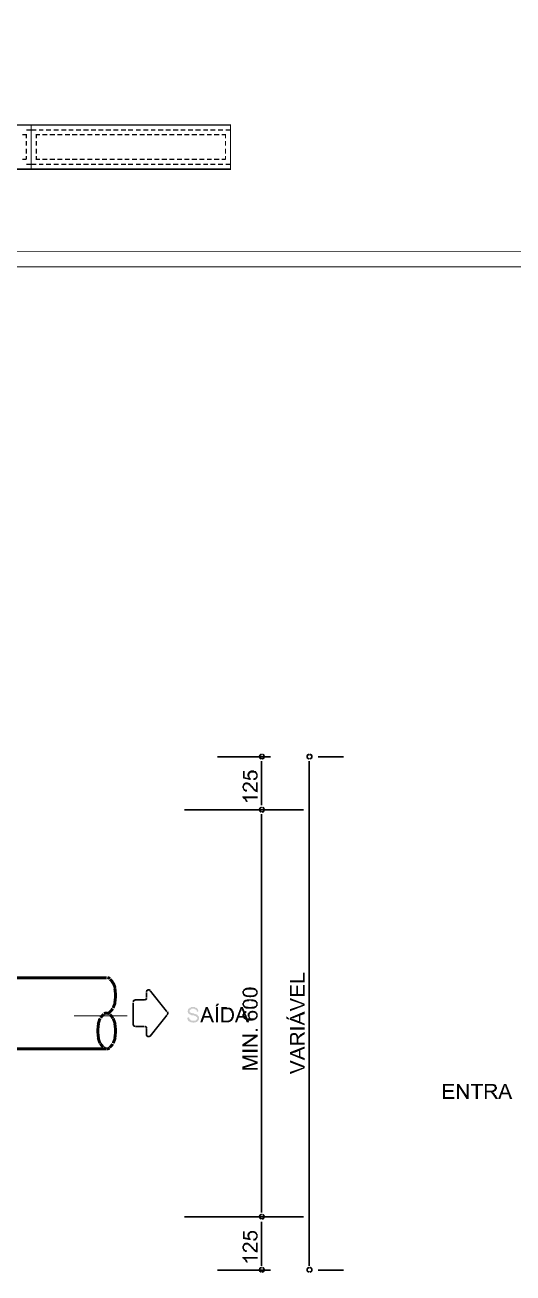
# Model space of a CAD drawing. Header units: millimetres. Extents: x 3240 to 3412, y 1366 to 1426.
# Drawn here: x 3343.45 to 3348.35, y 1373.97 to 1386.51 of the extents above; entities that cross this region are included whole.
import ezdxf

# ---------------------------------------------------------------- set-up
doc = ezdxf.new("R2010")
doc.units = ezdxf.units.MM
doc.layers.add('H', color=7, linetype='Continuous')
doc.layers.add('P', color=7, linetype='Continuous')

msp = doc.modelspace()

# ---------------------------------------------------------------- hatches: boundary and pattern name
at = {"layer": 'H', "linetype": 'Continuous'}
for points in [[(3345.78, 1378.801), (3345.776, 1378.805), (3345.767, 1378.805), (3345.764, 1378.808), (3345.758, 1378.808), (3345.75, 1378.817), (3345.746, 1378.817), (3345.746, 1378.822), (3345.743, 1378.822), (3345.743, 1378.826), (3345.737, 1378.826), (3345.737, 1378.829), (3345.734, 1378.829), (3345.734, 1378.835), (3345.728, 1378.838), (3345.728, 1378.844), (3345.725, 1378.844), (3345.725, 1378.847), (3345.72, 1378.847), (3345.72, 1378.851), (3345.716, 1378.851), (3345.716, 1378.856), (3345.713, 1378.856), (3345.713, 1378.859), (3345.707, 1378.859), (3345.707, 1378.865), (3345.704, 1378.865), (3345.704, 1378.868), (3345.7, 1378.868), (3345.7, 1378.872), (3345.695, 1378.872), (3345.695, 1378.877), (3345.686, 1378.877), (3345.686, 1378.881), (3345.661, 1378.881), (3345.661, 1378.877), (3345.658, 1378.877), (3345.653, 1378.872), (3345.653, 1378.868), (3345.649, 1378.868), (3345.649, 1378.838), (3345.653, 1378.838), (3345.653, 1378.835), (3345.658, 1378.835), (3345.658, 1378.829), (3345.661, 1378.829), (3345.665, 1378.826), (3345.679, 1378.826), (3345.674, 1378.805), (3345.67, 1378.805), (3345.67, 1378.808), (3345.658, 1378.808), (3345.658, 1378.814), (3345.649, 1378.814), (3345.649, 1378.817), (3345.644, 1378.817), (3345.644, 1378.822), (3345.64, 1378.822), (3345.64, 1378.829), (3345.637, 1378.829), (3345.637, 1378.838), (3345.631, 1378.844), (3345.631, 1378.868), (3345.637, 1378.868), (3345.637, 1378.881), (3345.64, 1378.881), (3345.64, 1378.886), (3345.649, 1378.893), (3345.653, 1378.893), (3345.653, 1378.898), (3345.661, 1378.898), (3345.661, 1378.902), (3345.683, 1378.902), (3345.686, 1378.898), (3345.695, 1378.898), (3345.695, 1378.893), (3345.704, 1378.893), (3345.704, 1378.889), (3345.707, 1378.889), (3345.707, 1378.886), (3345.713, 1378.886), (3345.713, 1378.881), (3345.716, 1378.881), (3345.716, 1378.877), (3345.72, 1378.877), (3345.72, 1378.872), (3345.725, 1378.872), (3345.725, 1378.868), (3345.728, 1378.868), (3345.728, 1378.865), (3345.734, 1378.865), (3345.734, 1378.859), (3345.737, 1378.859), (3345.737, 1378.856), (3345.746, 1378.847), (3345.746, 1378.844), (3345.75, 1378.844), (3345.75, 1378.838), (3345.755, 1378.838), (3345.755, 1378.835), (3345.758, 1378.835), (3345.758, 1378.829), (3345.767, 1378.829), (3345.767, 1378.902), (3345.785, 1378.902), (3345.785, 1378.801), (3345.78, 1378.801)], [(3345.713, 1378.923), (3345.637, 1378.941), (3345.637, 1379.013), (3345.653, 1379.013), (3345.653, 1378.953), (3345.691, 1378.944), (3345.691, 1378.953), (3345.686, 1378.953), (3345.686, 1378.962), (3345.683, 1378.965), (3345.683, 1378.986), (3345.686, 1378.986), (3345.686, 1378.995), (3345.691, 1378.999), (3345.691, 1379.004), (3345.695, 1379.004), (3345.695, 1379.008), (3345.7, 1379.008), (3345.7, 1379.013), (3345.704, 1379.013), (3345.707, 1379.016), (3345.713, 1379.016), (3345.716, 1379.02), (3345.75, 1379.02), (3345.75, 1379.016), (3345.758, 1379.016), (3345.758, 1379.013), (3345.767, 1379.013), (3345.767, 1379.008), (3345.771, 1379.008), (3345.771, 1379.004), (3345.776, 1379.004), (3345.776, 1378.999), (3345.78, 1378.995), (3345.78, 1378.992), (3345.785, 1378.986), (3345.785, 1378.949), (3345.78, 1378.949), (3345.78, 1378.941), (3345.776, 1378.941), (3345.776, 1378.935), (3345.771, 1378.935), (3345.771, 1378.932), (3345.767, 1378.932), (3345.767, 1378.928), (3345.758, 1378.928), (3345.758, 1378.923), (3345.743, 1378.923), (3345.743, 1378.941), (3345.75, 1378.941), (3345.75, 1378.944), (3345.758, 1378.944), (3345.758, 1378.949), (3345.764, 1378.949), (3345.764, 1378.953), (3345.767, 1378.953), (3345.767, 1378.962), (3345.771, 1378.962), (3345.771, 1378.978), (3345.767, 1378.978), (3345.767, 1378.986), (3345.764, 1378.986), (3345.764, 1378.992), (3345.758, 1378.992), (3345.758, 1378.995), (3345.755, 1378.995), (3345.755, 1378.999), (3345.716, 1378.999), (3345.716, 1378.995), (3345.713, 1378.995), (3345.704, 1378.986), (3345.704, 1378.983), (3345.7, 1378.978), (3345.7, 1378.956), (3345.704, 1378.956), (3345.704, 1378.953), (3345.707, 1378.949), (3345.707, 1378.944), (3345.713, 1378.944), (3345.716, 1378.941), (3345.713, 1378.923)], [(3345.67, 1378.702), (3345.67, 1378.708), (3345.665, 1378.708), (3345.665, 1378.711), (3345.661, 1378.717), (3345.661, 1378.72), (3345.653, 1378.729), (3345.653, 1378.732), (3345.649, 1378.732), (3345.64, 1378.741), (3345.637, 1378.741), (3345.637, 1378.745), (3345.631, 1378.745), (3345.631, 1378.759), (3345.785, 1378.759), (3345.785, 1378.741), (3345.665, 1378.741), (3345.665, 1378.738), (3345.67, 1378.738), (3345.67, 1378.732), (3345.674, 1378.729), (3345.674, 1378.724), (3345.679, 1378.724), (3345.679, 1378.72), (3345.683, 1378.717), (3345.683, 1378.711), (3345.686, 1378.711), (3345.686, 1378.702), (3345.67, 1378.702)], [(3346.109, 1376.891), (3346.109, 1376.912), (3346.242, 1376.912), (3346.242, 1376.988), (3346.258, 1376.988), (3346.258, 1376.891), (3346.109, 1376.891)], [(3345.704, 1376.739), (3345.7, 1376.743), (3345.67, 1376.743), (3345.67, 1376.748), (3345.661, 1376.748), (3345.658, 1376.752), (3345.653, 1376.752), (3345.649, 1376.755), (3345.644, 1376.755), (3345.644, 1376.76), (3345.64, 1376.76), (3345.64, 1376.764), (3345.637, 1376.769), (3345.637, 1376.776), (3345.631, 1376.776), (3345.631, 1376.803), (3345.637, 1376.803), (3345.637, 1376.812), (3345.64, 1376.812), (3345.649, 1376.803), (3345.649, 1376.776), (3345.653, 1376.776), (3345.653, 1376.773), (3345.658, 1376.773), (3345.658, 1376.769), (3345.661, 1376.769), (3345.665, 1376.764), (3345.679, 1376.764), (3345.679, 1376.76), (3345.737, 1376.76), (3345.743, 1376.764), (3345.755, 1376.764), (3345.755, 1376.769), (3345.758, 1376.769), (3345.767, 1376.776), (3345.767, 1376.782), (3345.771, 1376.782), (3345.771, 1376.794), (3345.767, 1376.797), (3345.767, 1376.803), (3345.764, 1376.806), (3345.764, 1376.812), (3345.755, 1376.812), (3345.755, 1376.815), (3345.746, 1376.815), (3345.743, 1376.819), (3345.679, 1376.819), (3345.674, 1376.815), (3345.665, 1376.815), (3345.661, 1376.812), (3345.658, 1376.812), (3345.658, 1376.806), (3345.653, 1376.806), (3345.653, 1376.803), (3345.649, 1376.803), (3345.64, 1376.812), (3345.64, 1376.819), (3345.644, 1376.819), (3345.644, 1376.824), (3345.649, 1376.824), (3345.653, 1376.827), (3345.658, 1376.827), (3345.661, 1376.833), (3345.67, 1376.833), (3345.67, 1376.836), (3345.695, 1376.836), (3345.695, 1376.84), (3345.72, 1376.84), (3345.725, 1376.836), (3345.746, 1376.836), (3345.75, 1376.833), (3345.758, 1376.833), (3345.764, 1376.827), (3345.767, 1376.827), (3345.767, 1376.824), (3345.771, 1376.824), (3345.771, 1376.819), (3345.776, 1376.819), (3345.776, 1376.815), (3345.78, 1376.815), (3345.78, 1376.812), (3345.785, 1376.806), (3345.785, 1376.773), (3345.78, 1376.769), (3345.78, 1376.764), (3345.776, 1376.764), (3345.776, 1376.76), (3345.771, 1376.76), (3345.771, 1376.755), (3345.767, 1376.755), (3345.767, 1376.752), (3345.758, 1376.752), (3345.758, 1376.748), (3345.75, 1376.748), (3345.746, 1376.743), (3345.72, 1376.743), (3345.716, 1376.739), (3345.704, 1376.739)], [(3346.109, 1376.755), (3346.109, 1376.861), (3346.127, 1376.861), (3346.127, 1376.773), (3346.173, 1376.773), (3346.173, 1376.857), (3346.191, 1376.857), (3346.191, 1376.773), (3346.242, 1376.773), (3346.242, 1376.866), (3346.258, 1376.866), (3346.258, 1376.755), (3346.109, 1376.755)], [(3345.132, 1376.485), (3345.132, 1376.489), (3345.111, 1376.489), (3345.111, 1376.494), (3345.102, 1376.494), (3345.102, 1376.498), (3345.093, 1376.498), (3345.093, 1376.501), (3345.09, 1376.501), (3345.09, 1376.506), (3345.085, 1376.506), (3345.085, 1376.51), (3345.081, 1376.515), (3345.081, 1376.522), (3345.078, 1376.522), (3345.078, 1376.536), (3345.093, 1376.54), (3345.093, 1376.536), (3345.099, 1376.536), (3345.099, 1376.522), (3345.102, 1376.522), (3345.102, 1376.519), (3345.108, 1376.515), (3345.111, 1376.515), (3345.111, 1376.51), (3345.12, 1376.51), (3345.12, 1376.506), (3345.162, 1376.506), (3345.162, 1376.51), (3345.166, 1376.51), (3345.175, 1376.519), (3345.175, 1376.522), (3345.178, 1376.522), (3345.178, 1376.536), (3345.175, 1376.536), (3345.175, 1376.543), (3345.171, 1376.543), (3345.166, 1376.549), (3345.162, 1376.549), (3345.162, 1376.552), (3345.15, 1376.552), (3345.15, 1376.558), (3345.132, 1376.558), (3345.132, 1376.561), (3345.12, 1376.561), (3345.115, 1376.565), (3345.108, 1376.565), (3345.102, 1376.57), (3345.099, 1376.57), (3345.099, 1376.573), (3345.093, 1376.573), (3345.093, 1376.579), (3345.09, 1376.579), (3345.09, 1376.582), (3345.085, 1376.582), (3345.085, 1376.591), (3345.081, 1376.595), (3345.081, 1376.607), (3345.085, 1376.607), (3345.085, 1376.621), (3345.09, 1376.621), (3345.09, 1376.625), (3345.093, 1376.625), (3345.093, 1376.628), (3345.099, 1376.628), (3345.099, 1376.633), (3345.102, 1376.633), (3345.102, 1376.637), (3345.115, 1376.637), (3345.115, 1376.642), (3345.157, 1376.642), (3345.157, 1376.637), (3345.166, 1376.637), (3345.171, 1376.633), (3345.175, 1376.633), (3345.175, 1376.628), (3345.178, 1376.628), (3345.178, 1376.625), (3345.183, 1376.625), (3345.183, 1376.621), (3345.187, 1376.621), (3345.187, 1376.612), (3345.19, 1376.607), (3345.19, 1376.6), (3345.175, 1376.595), (3345.175, 1376.6), (3345.171, 1376.6), (3345.171, 1376.612), (3345.166, 1376.612), (3345.166, 1376.616), (3345.162, 1376.616), (3345.162, 1376.621), (3345.153, 1376.621), (3345.15, 1376.625), (3345.12, 1376.625), (3345.12, 1376.621), (3345.111, 1376.621), (3345.111, 1376.616), (3345.108, 1376.616), (3345.108, 1376.612), (3345.102, 1376.612), (3345.102, 1376.591), (3345.108, 1376.591), (3345.108, 1376.586), (3345.115, 1376.586), (3345.115, 1376.582), (3345.129, 1376.582), (3345.132, 1376.579), (3345.145, 1376.579), (3345.15, 1376.573), (3345.162, 1376.573), (3345.162, 1376.57), (3345.171, 1376.57), (3345.175, 1376.565), (3345.178, 1376.565), (3345.178, 1376.561), (3345.183, 1376.561), (3345.187, 1376.558), (3345.187, 1376.552), (3345.19, 1376.552), (3345.19, 1376.549), (3345.196, 1376.543), (3345.196, 1376.519), (3345.19, 1376.515), (3345.19, 1376.51), (3345.175, 1376.494), (3345.166, 1376.494), (3345.166, 1376.489), (3345.15, 1376.489), (3345.145, 1376.485), (3345.132, 1376.485)], [(3345.208, 1376.489), (3345.263, 1376.642), (3345.284, 1376.642), (3345.347, 1376.489), (3345.326, 1376.489), (3345.305, 1376.536), (3345.302, 1376.552), (3345.284, 1376.591), (3345.284, 1376.6), (3345.28, 1376.603), (3345.28, 1376.612), (3345.277, 1376.616), (3345.277, 1376.621), (3345.272, 1376.616), (3345.272, 1376.603), (3345.268, 1376.603), (3345.268, 1376.595), (3345.25, 1376.552), (3345.302, 1376.552), (3345.305, 1376.536), (3345.247, 1376.536), (3345.229, 1376.489), (3345.208, 1376.489)], [(3345.362, 1376.649), (3345.374, 1376.676), (3345.399, 1376.676), (3345.377, 1376.649), (3345.362, 1376.649)], [(3345.365, 1376.489), (3345.365, 1376.642), (3345.386, 1376.642), (3345.386, 1376.489), (3345.365, 1376.489)], [(3345.42, 1376.489), (3345.42, 1376.642), (3345.474, 1376.642), (3345.48, 1376.637), (3345.504, 1376.637), (3345.508, 1376.633), (3345.501, 1376.621), (3345.441, 1376.621), (3345.441, 1376.506), (3345.489, 1376.506), (3345.492, 1376.51), (3345.504, 1376.51), (3345.504, 1376.515), (3345.508, 1376.515), (3345.508, 1376.519), (3345.513, 1376.519), (3345.513, 1376.522), (3345.517, 1376.522), (3345.517, 1376.531), (3345.522, 1376.531), (3345.522, 1376.543), (3345.526, 1376.543), (3345.526, 1376.582), (3345.522, 1376.586), (3345.522, 1376.6), (3345.517, 1376.6), (3345.517, 1376.603), (3345.504, 1376.616), (3345.501, 1376.616), (3345.501, 1376.621), (3345.508, 1376.633), (3345.517, 1376.633), (3345.517, 1376.628), (3345.522, 1376.628), (3345.522, 1376.625), (3345.526, 1376.625), (3345.526, 1376.621), (3345.531, 1376.621), (3345.531, 1376.616), (3345.534, 1376.616), (3345.534, 1376.607), (3345.538, 1376.607), (3345.538, 1376.6), (3345.543, 1376.6), (3345.543, 1376.582), (3345.547, 1376.579), (3345.547, 1376.549), (3345.543, 1376.549), (3345.543, 1376.531), (3345.538, 1376.531), (3345.538, 1376.522), (3345.534, 1376.519), (3345.534, 1376.515), (3345.531, 1376.515), (3345.531, 1376.51), (3345.522, 1376.501), (3345.517, 1376.501), (3345.517, 1376.498), (3345.513, 1376.498), (3345.508, 1376.494), (3345.496, 1376.494), (3345.496, 1376.489), (3345.42, 1376.489)], [(3345.556, 1376.489), (3345.614, 1376.642), (3345.637, 1376.642), (3345.7, 1376.489), (3345.674, 1376.489), (3345.658, 1376.536), (3345.653, 1376.552), (3345.637, 1376.591), (3345.637, 1376.595), (3345.631, 1376.6), (3345.631, 1376.607), (3345.628, 1376.612), (3345.628, 1376.621), (3345.623, 1376.625), (3345.623, 1376.607), (3345.619, 1376.607), (3345.619, 1376.6), (3345.614, 1376.595), (3345.601, 1376.552), (3345.653, 1376.552), (3345.658, 1376.536), (3345.594, 1376.536), (3345.577, 1376.489), (3345.556, 1376.489)], [(3345.679, 1376.625), (3345.679, 1376.628), (3345.665, 1376.628), (3345.661, 1376.633), (3345.653, 1376.633), (3345.653, 1376.637), (3345.649, 1376.637), (3345.649, 1376.642), (3345.644, 1376.642), (3345.644, 1376.646), (3345.64, 1376.646), (3345.64, 1376.649), (3345.637, 1376.649), (3345.637, 1376.658), (3345.631, 1376.663), (3345.631, 1376.685), (3345.637, 1376.685), (3345.637, 1376.692), (3345.64, 1376.697), (3345.64, 1376.7), (3345.644, 1376.7), (3345.653, 1376.692), (3345.653, 1376.685), (3345.649, 1376.685), (3345.649, 1376.663), (3345.661, 1376.649), (3345.67, 1376.649), (3345.67, 1376.646), (3345.691, 1376.646), (3345.695, 1376.642), (3345.725, 1376.642), (3345.725, 1376.646), (3345.75, 1376.646), (3345.75, 1376.649), (3345.758, 1376.649), (3345.758, 1376.655), (3345.764, 1376.655), (3345.764, 1376.658), (3345.767, 1376.658), (3345.767, 1376.663), (3345.771, 1376.667), (3345.771, 1376.679), (3345.767, 1376.679), (3345.767, 1376.688), (3345.764, 1376.688), (3345.764, 1376.692), (3345.758, 1376.692), (3345.758, 1376.697), (3345.75, 1376.697), (3345.75, 1376.7), (3345.72, 1376.7), (3345.72, 1376.706), (3345.7, 1376.706), (3345.695, 1376.7), (3345.67, 1376.7), (3345.67, 1376.697), (3345.661, 1376.697), (3345.658, 1376.692), (3345.653, 1376.692), (3345.644, 1376.7), (3345.644, 1376.706), (3345.649, 1376.706), (3345.649, 1376.709), (3345.653, 1376.709), (3345.653, 1376.713), (3345.661, 1376.713), (3345.665, 1376.718), (3345.679, 1376.718), (3345.679, 1376.722), (3345.737, 1376.722), (3345.743, 1376.718), (3345.755, 1376.718), (3345.755, 1376.713), (3345.764, 1376.713), (3345.764, 1376.709), (3345.767, 1376.709), (3345.776, 1376.7), (3345.78, 1376.7), (3345.78, 1376.692), (3345.785, 1376.692), (3345.785, 1376.655), (3345.78, 1376.655), (3345.78, 1376.649), (3345.776, 1376.646), (3345.776, 1376.642), (3345.771, 1376.642), (3345.771, 1376.637), (3345.764, 1376.637), (3345.764, 1376.633), (3345.755, 1376.633), (3345.755, 1376.628), (3345.743, 1376.628), (3345.737, 1376.625), (3345.679, 1376.625)], [(3346.109, 1376.6), (3346.109, 1376.621), (3346.221, 1376.658), (3346.224, 1376.658), (3346.224, 1376.663), (3346.236, 1376.663), (3346.236, 1376.67), (3346.224, 1376.67), (3346.224, 1376.676), (3346.221, 1376.676), (3346.109, 1376.713), (3346.109, 1376.734), (3346.258, 1376.676), (3346.258, 1376.658), (3346.109, 1376.6)], [(3345.691, 1376.506), (3345.686, 1376.51), (3345.67, 1376.51), (3345.67, 1376.515), (3345.661, 1376.515), (3345.658, 1376.519), (3345.653, 1376.519), (3345.653, 1376.522), (3345.649, 1376.522), (3345.644, 1376.528), (3345.644, 1376.531), (3345.64, 1376.531), (3345.64, 1376.536), (3345.637, 1376.536), (3345.637, 1376.543), (3345.631, 1376.549), (3345.631, 1376.57), (3345.637, 1376.573), (3345.637, 1376.582), (3345.64, 1376.586), (3345.64, 1376.591), (3345.644, 1376.591), (3345.644, 1376.595), (3345.649, 1376.595), (3345.653, 1376.6), (3345.661, 1376.6), (3345.661, 1376.603), (3345.67, 1376.603), (3345.67, 1376.582), (3345.658, 1376.582), (3345.658, 1376.579), (3345.653, 1376.579), (3345.653, 1376.573), (3345.649, 1376.57), (3345.649, 1376.549), (3345.653, 1376.543), (3345.653, 1376.54), (3345.658, 1376.54), (3345.665, 1376.531), (3345.674, 1376.531), (3345.674, 1376.528), (3345.7, 1376.528), (3345.7, 1376.531), (3345.707, 1376.54), (3345.716, 1376.531), (3345.72, 1376.531), (3345.725, 1376.528), (3345.746, 1376.528), (3345.746, 1376.531), (3345.755, 1376.531), (3345.755, 1376.536), (3345.758, 1376.536), (3345.767, 1376.543), (3345.767, 1376.549), (3345.771, 1376.552), (3345.771, 1376.565), (3345.767, 1376.57), (3345.767, 1376.573), (3345.764, 1376.573), (3345.764, 1376.579), (3345.758, 1376.579), (3345.758, 1376.582), (3345.755, 1376.582), (3345.75, 1376.586), (3345.72, 1376.586), (3345.72, 1376.582), (3345.713, 1376.582), (3345.713, 1376.579), (3345.707, 1376.579), (3345.707, 1376.573), (3345.704, 1376.573), (3345.704, 1376.543), (3345.707, 1376.543), (3345.707, 1376.54), (3345.7, 1376.531), (3345.695, 1376.531), (3345.695, 1376.536), (3345.691, 1376.54), (3345.691, 1376.543), (3345.686, 1376.549), (3345.686, 1376.579), (3345.691, 1376.579), (3345.691, 1376.586), (3345.695, 1376.586), (3345.695, 1376.591), (3345.7, 1376.591), (3345.7, 1376.595), (3345.704, 1376.595), (3345.704, 1376.6), (3345.713, 1376.6), (3345.713, 1376.603), (3345.725, 1376.603), (3345.728, 1376.607), (3345.743, 1376.607), (3345.743, 1376.603), (3345.758, 1376.603), (3345.758, 1376.6), (3345.764, 1376.6), (3345.767, 1376.595), (3345.771, 1376.595), (3345.771, 1376.591), (3345.776, 1376.591), (3345.776, 1376.586), (3345.78, 1376.586), (3345.78, 1376.579), (3345.785, 1376.579), (3345.785, 1376.54), (3345.78, 1376.54), (3345.78, 1376.531), (3345.776, 1376.531), (3345.776, 1376.528), (3345.771, 1376.528), (3345.771, 1376.522), (3345.767, 1376.522), (3345.767, 1376.519), (3345.764, 1376.519), (3345.758, 1376.515), (3345.755, 1376.515), (3345.75, 1376.51), (3345.737, 1376.51), (3345.734, 1376.506), (3345.691, 1376.506)], [(3346.102, 1376.515), (3346.072, 1376.528), (3346.072, 1376.552), (3346.102, 1376.528), (3346.102, 1376.515)], [(3346.258, 1376.459), (3346.109, 1376.515), (3346.109, 1376.536), (3346.258, 1376.6), (3346.258, 1376.573), (3346.215, 1376.558), (3346.199, 1376.552), (3346.157, 1376.536), (3346.152, 1376.536), (3346.148, 1376.531), (3346.139, 1376.531), (3346.136, 1376.528), (3346.127, 1376.528), (3346.127, 1376.522), (3346.143, 1376.522), (3346.143, 1376.519), (3346.152, 1376.519), (3346.199, 1376.501), (3346.199, 1376.552), (3346.215, 1376.558), (3346.215, 1376.494), (3346.258, 1376.476), (3346.258, 1376.459)], [(3345.764, 1376.401), (3345.764, 1376.422), (3345.785, 1376.422), (3345.785, 1376.401), (3345.764, 1376.401)], [(3346.109, 1376.416), (3346.109, 1376.438), (3346.258, 1376.438), (3346.258, 1376.416), (3346.109, 1376.416)], [(3346.109, 1376.265), (3346.109, 1376.353), (3346.115, 1376.358), (3346.115, 1376.367), (3346.118, 1376.367), (3346.118, 1376.371), (3346.122, 1376.374), (3346.127, 1376.374), (3346.127, 1376.379), (3346.136, 1376.379), (3346.136, 1376.383), (3346.166, 1376.383), (3346.169, 1376.379), (3346.173, 1376.379), (3346.173, 1376.374), (3346.178, 1376.374), (3346.182, 1376.371), (3346.182, 1376.367), (3346.187, 1376.367), (3346.187, 1376.358), (3346.173, 1376.353), (3346.169, 1376.353), (3346.169, 1376.358), (3346.166, 1376.358), (3346.166, 1376.362), (3346.136, 1376.362), (3346.136, 1376.358), (3346.131, 1376.353), (3346.131, 1376.349), (3346.127, 1376.349), (3346.127, 1376.286), (3346.178, 1376.286), (3346.178, 1376.337), (3346.173, 1376.341), (3346.173, 1376.353), (3346.187, 1376.358), (3346.191, 1376.358), (3346.191, 1376.341), (3346.194, 1376.346), (3346.194, 1376.349), (3346.208, 1376.362), (3346.212, 1376.362), (3346.212, 1376.367), (3346.215, 1376.367), (3346.215, 1376.371), (3346.221, 1376.371), (3346.258, 1376.395), (3346.258, 1376.371), (3346.228, 1376.353), (3346.228, 1376.349), (3346.224, 1376.349), (3346.221, 1376.346), (3346.215, 1376.346), (3346.215, 1376.341), (3346.212, 1376.341), (3346.199, 1376.328), (3346.199, 1376.325), (3346.194, 1376.325), (3346.194, 1376.286), (3346.258, 1376.286), (3346.258, 1376.265), (3346.109, 1376.265)], [(3345.631, 1376.247), (3345.631, 1376.268), (3345.75, 1376.346), (3345.631, 1376.346), (3345.631, 1376.367), (3345.785, 1376.367), (3345.785, 1376.346), (3345.665, 1376.265), (3345.785, 1376.265), (3345.785, 1376.247), (3345.631, 1376.247)], [(3345.631, 1376.192), (3345.631, 1376.214), (3345.785, 1376.214), (3345.785, 1376.192), (3345.631, 1376.192)], [(3345.631, 1376.014), (3345.631, 1376.044), (3345.737, 1376.078), (3345.743, 1376.078), (3345.746, 1376.083), (3345.758, 1376.083), (3345.758, 1376.087), (3345.755, 1376.087), (3345.75, 1376.092), (3345.743, 1376.092), (3345.737, 1376.095), (3345.631, 1376.129), (3345.631, 1376.155), (3345.785, 1376.155), (3345.785, 1376.138), (3345.658, 1376.138), (3345.785, 1376.095), (3345.785, 1376.074), (3345.658, 1376.032), (3345.785, 1376.032), (3345.785, 1376.014), (3345.631, 1376.014)], [(3346.258, 1376.108), (3346.109, 1376.168), (3346.109, 1376.189), (3346.258, 1376.247), (3346.258, 1376.226), (3346.215, 1376.21), (3346.215, 1376.147), (3346.199, 1376.15), (3346.199, 1376.201), (3346.157, 1376.184), (3346.148, 1376.184), (3346.143, 1376.18), (3346.136, 1376.18), (3346.131, 1376.177), (3346.136, 1376.177), (3346.136, 1376.171), (3346.148, 1376.171), (3346.148, 1376.168), (3346.152, 1376.168), (3346.199, 1376.15), (3346.215, 1376.147), (3346.258, 1376.129), (3346.258, 1376.108)], [(3346.109, 1375.968), (3346.109, 1375.99), (3346.221, 1376.028), (3346.221, 1376.032), (3346.233, 1376.032), (3346.233, 1376.035), (3346.242, 1376.035), (3346.242, 1376.041), (3346.228, 1376.041), (3346.228, 1376.044), (3346.221, 1376.044), (3346.109, 1376.087), (3346.109, 1376.108), (3346.258, 1376.05), (3346.258, 1376.028), (3346.109, 1375.968)], [(3347.648, 1375.718), (3347.648, 1375.871), (3347.757, 1375.871), (3347.757, 1375.854), (3347.669, 1375.854), (3347.669, 1375.808), (3347.753, 1375.808), (3347.753, 1375.79), (3347.669, 1375.79), (3347.669, 1375.739), (3347.76, 1375.739), (3347.76, 1375.718), (3347.648, 1375.718)], [(3347.787, 1375.718), (3347.787, 1375.871), (3347.808, 1375.871), (3347.887, 1375.753), (3347.887, 1375.871), (3347.905, 1375.871), (3347.905, 1375.718), (3347.884, 1375.718), (3347.808, 1375.838), (3347.808, 1375.718), (3347.787, 1375.718)], [(3347.977, 1375.718), (3347.977, 1375.854), (3347.93, 1375.854), (3347.93, 1375.871), (3348.048, 1375.871), (3348.048, 1375.854), (3347.999, 1375.854), (3347.999, 1375.718), (3347.977, 1375.718)], [(3348.071, 1375.718), (3348.071, 1375.871), (3348.154, 1375.871), (3348.159, 1375.866), (3348.168, 1375.866), (3348.171, 1375.863), (3348.177, 1375.863), (3348.177, 1375.859), (3348.18, 1375.859), (3348.18, 1375.854), (3348.184, 1375.85), (3348.184, 1375.841), (3348.189, 1375.841), (3348.189, 1375.82), (3348.184, 1375.817), (3348.184, 1375.811), (3348.18, 1375.808), (3348.18, 1375.803), (3348.177, 1375.803), (3348.177, 1375.799), (3348.171, 1375.799), (3348.168, 1375.796), (3348.163, 1375.796), (3348.159, 1375.79), (3348.147, 1375.79), (3348.147, 1375.803), (3348.147, 1375.808), (3348.154, 1375.808), (3348.163, 1375.817), (3348.163, 1375.82), (3348.168, 1375.82), (3348.168, 1375.841), (3348.163, 1375.841), (3348.163, 1375.845), (3348.159, 1375.845), (3348.159, 1375.85), (3348.15, 1375.85), (3348.15, 1375.854), (3348.087, 1375.854), (3348.087, 1375.803), (3348.147, 1375.803), (3348.147, 1375.79), (3348.147, 1375.787), (3348.154, 1375.787), (3348.154, 1375.781), (3348.159, 1375.781), (3348.159, 1375.778), (3348.163, 1375.778), (3348.163, 1375.774), (3348.168, 1375.774), (3348.168, 1375.769), (3348.171, 1375.769), (3348.171, 1375.76), (3348.177, 1375.76), (3348.201, 1375.718), (3348.177, 1375.718), (3348.154, 1375.753), (3348.154, 1375.757), (3348.15, 1375.757), (3348.15, 1375.76), (3348.141, 1375.769), (3348.141, 1375.774), (3348.138, 1375.774), (3348.138, 1375.778), (3348.133, 1375.778), (3348.133, 1375.781), (3348.129, 1375.781), (3348.129, 1375.787), (3348.087, 1375.787), (3348.087, 1375.718), (3348.071, 1375.718)], [(3348.201, 1375.718), (3348.26, 1375.871), (3348.283, 1375.871), (3348.344, 1375.718), (3348.32, 1375.718), (3348.304, 1375.766), (3348.298, 1375.781), (3348.283, 1375.824), (3348.277, 1375.829), (3348.277, 1375.841), (3348.274, 1375.841), (3348.274, 1375.854), (3348.268, 1375.854), (3348.268, 1375.841), (3348.265, 1375.838), (3348.265, 1375.829), (3348.26, 1375.829), (3348.26, 1375.824), (3348.247, 1375.781), (3348.298, 1375.781), (3348.304, 1375.766), (3348.238, 1375.766), (3348.223, 1375.718), (3348.201, 1375.718)], [(3345.743, 1374.296), (3345.743, 1374.314), (3345.746, 1374.314), (3345.746, 1374.317), (3345.758, 1374.317), (3345.758, 1374.321), (3345.764, 1374.321), (3345.764, 1374.326), (3345.767, 1374.33), (3345.767, 1374.335), (3345.771, 1374.335), (3345.771, 1374.351), (3345.767, 1374.356), (3345.767, 1374.36), (3345.758, 1374.369), (3345.755, 1374.369), (3345.755, 1374.372), (3345.746, 1374.372), (3345.743, 1374.377), (3345.725, 1374.377), (3345.725, 1374.372), (3345.713, 1374.372), (3345.713, 1374.369), (3345.707, 1374.369), (3345.707, 1374.363), (3345.704, 1374.363), (3345.704, 1374.356), (3345.7, 1374.351), (3345.7, 1374.335), (3345.704, 1374.33), (3345.704, 1374.326), (3345.713, 1374.317), (3345.716, 1374.317), (3345.713, 1374.3), (3345.637, 1374.314), (3345.637, 1374.39), (3345.653, 1374.39), (3345.653, 1374.33), (3345.691, 1374.321), (3345.691, 1374.326), (3345.686, 1374.326), (3345.686, 1374.339), (3345.683, 1374.339), (3345.683, 1374.36), (3345.686, 1374.36), (3345.686, 1374.369), (3345.691, 1374.372), (3345.691, 1374.377), (3345.695, 1374.377), (3345.695, 1374.381), (3345.7, 1374.381), (3345.7, 1374.384), (3345.704, 1374.384), (3345.704, 1374.39), (3345.713, 1374.39), (3345.713, 1374.393), (3345.75, 1374.393), (3345.755, 1374.39), (3345.758, 1374.39), (3345.764, 1374.384), (3345.767, 1374.384), (3345.767, 1374.381), (3345.771, 1374.381), (3345.771, 1374.377), (3345.776, 1374.377), (3345.776, 1374.372), (3345.78, 1374.372), (3345.78, 1374.363), (3345.785, 1374.363), (3345.785, 1374.326), (3345.78, 1374.321), (3345.78, 1374.317), (3345.776, 1374.314), (3345.776, 1374.309), (3345.771, 1374.309), (3345.771, 1374.305), (3345.767, 1374.305), (3345.767, 1374.3), (3345.758, 1374.3), (3345.755, 1374.296), (3345.743, 1374.296)], [(3345.767, 1374.178), (3345.767, 1374.182), (3345.758, 1374.182), (3345.758, 1374.187), (3345.755, 1374.187), (3345.755, 1374.19), (3345.75, 1374.19), (3345.734, 1374.208), (3345.734, 1374.212), (3345.728, 1374.212), (3345.728, 1374.215), (3345.725, 1374.215), (3345.725, 1374.22), (3345.72, 1374.22), (3345.72, 1374.224), (3345.704, 1374.242), (3345.7, 1374.242), (3345.7, 1374.245), (3345.695, 1374.245), (3345.695, 1374.25), (3345.691, 1374.25), (3345.691, 1374.254), (3345.679, 1374.254), (3345.679, 1374.257), (3345.67, 1374.257), (3345.665, 1374.254), (3345.661, 1374.254), (3345.649, 1374.242), (3345.649, 1374.215), (3345.653, 1374.212), (3345.653, 1374.208), (3345.658, 1374.208), (3345.658, 1374.203), (3345.665, 1374.203), (3345.665, 1374.199), (3345.679, 1374.199), (3345.674, 1374.182), (3345.658, 1374.182), (3345.658, 1374.187), (3345.653, 1374.187), (3345.649, 1374.19), (3345.644, 1374.19), (3345.644, 1374.194), (3345.64, 1374.194), (3345.64, 1374.203), (3345.637, 1374.203), (3345.637, 1374.212), (3345.631, 1374.215), (3345.631, 1374.242), (3345.637, 1374.245), (3345.637, 1374.254), (3345.64, 1374.254), (3345.64, 1374.257), (3345.653, 1374.272), (3345.658, 1374.272), (3345.661, 1374.275), (3345.686, 1374.275), (3345.691, 1374.272), (3345.695, 1374.272), (3345.7, 1374.266), (3345.704, 1374.266), (3345.704, 1374.263), (3345.707, 1374.263), (3345.716, 1374.254), (3345.716, 1374.25), (3345.72, 1374.25), (3345.72, 1374.245), (3345.725, 1374.245), (3345.728, 1374.242), (3345.728, 1374.236), (3345.734, 1374.236), (3345.734, 1374.233), (3345.737, 1374.233), (3345.737, 1374.229), (3345.743, 1374.229), (3345.743, 1374.224), (3345.746, 1374.224), (3345.746, 1374.22), (3345.75, 1374.215), (3345.75, 1374.212), (3345.755, 1374.212), (3345.764, 1374.203), (3345.767, 1374.203), (3345.767, 1374.275), (3345.785, 1374.275), (3345.785, 1374.178), (3345.767, 1374.178)], [(3345.67, 1374.076), (3345.67, 1374.081), (3345.665, 1374.081), (3345.665, 1374.088), (3345.661, 1374.088), (3345.661, 1374.093), (3345.658, 1374.097), (3345.658, 1374.102), (3345.653, 1374.102), (3345.653, 1374.106), (3345.649, 1374.106), (3345.649, 1374.109), (3345.644, 1374.109), (3345.644, 1374.115), (3345.64, 1374.115), (3345.637, 1374.118), (3345.631, 1374.118), (3345.631, 1374.13), (3345.785, 1374.13), (3345.785, 1374.115), (3345.665, 1374.115), (3345.665, 1374.109), (3345.67, 1374.109), (3345.67, 1374.106), (3345.674, 1374.106), (3345.674, 1374.102), (3345.679, 1374.097), (3345.679, 1374.093), (3345.683, 1374.093), (3345.683, 1374.085), (3345.686, 1374.085), (3345.686, 1374.076), (3345.67, 1374.076)]]:
    msp.add_hatch(color=256, dxfattribs=at).paths.add_polyline_path(points)

# ---------------------------------------------------------------- linework, layer by layer
at = {"layer": 'P'}
for points, const_width in [([(3333.376, 1419.759), (3333.376, 1384.081), (3388.277, 1384.081), (3388.277, 1419.759)], 0.0085), ([(3333.524, 1419.759), (3333.524, 1384.232), (3388.129, 1384.232), (3388.129, 1419.759)], 0.0085), ([(3341.507, 1385.058), (3343.509, 1385.058), (3343.509, 1385.508), (3341.507, 1385.508), (3341.507, 1385.058)], 0.0085), ([(3341.507, 1385.499), (3343.509, 1385.499)], 0.0085), ([(3343.509, 1385.456), (3343.46, 1385.456)], 0.0127), ([(3343.561, 1385.456), (3343.509, 1385.456)], 0.0127), ([(3343.509, 1385.058), (3345.513, 1385.058), (3345.513, 1385.508), (3343.509, 1385.508), (3343.509, 1385.058)], 0.0085), ([(3343.509, 1385.499), (3345.513, 1385.499)], 0.0085), ([(3343.633, 1385.456), (3343.587, 1385.456)], 0.0127), ([(3343.709, 1385.456), (3343.658, 1385.456)], 0.0127), ([(3343.785, 1385.456), (3343.735, 1385.456)], 0.0127), ([(3343.862, 1385.456), (3343.811, 1385.456)], 0.0127), ([(3343.933, 1385.456), (3343.887, 1385.456)], 0.0127), ([(3344.01, 1385.456), (3343.959, 1385.456)], 0.0127), ([(3344.086, 1385.456), (3344.035, 1385.456)], 0.0127), ([(3344.162, 1385.456), (3344.111, 1385.456)], 0.0127), ([(3344.234, 1385.456), (3344.183, 1385.456)], 0.0127), ([(3344.31, 1385.456), (3344.259, 1385.456)], 0.0127), ([(3344.386, 1385.456), (3344.335, 1385.456)], 0.0127), ([(3344.462, 1385.456), (3344.413, 1385.456)], 0.0127), ([(3344.534, 1385.456), (3344.483, 1385.456)], 0.0127), ([(3344.61, 1385.456), (3344.561, 1385.456)], 0.0127), ([(3344.688, 1385.456), (3344.637, 1385.456)], 0.0127), ([(3344.758, 1385.456), (3344.712, 1385.456)], 0.0127), ([(3344.836, 1385.456), (3344.785, 1385.456)], 0.0127), ([(3344.912, 1385.456), (3344.861, 1385.456)], 0.0127), ([(3344.988, 1385.456), (3344.936, 1385.456)], 0.0127), ([(3345.06, 1385.456), (3345.012, 1385.456)], 0.0127), ([(3345.136, 1385.456), (3345.085, 1385.456)], 0.0127), ([(3345.212, 1385.456), (3345.16, 1385.456)], 0.0127), ([(3345.287, 1385.456), (3345.238, 1385.456)], 0.0127), ([(3345.36, 1385.456), (3345.309, 1385.456)], 0.0127), ([(3345.436, 1385.456), (3345.386, 1385.456)], 0.0127), ([(3345.513, 1385.456), (3345.462, 1385.456)], 0.0127), ([(3343.46, 1385.372), (3343.46, 1385.409), (3343.421, 1385.409)], 0.0127), ([(3343.46, 1385.296), (3343.46, 1385.345)], 0.0127), ([(3343.599, 1385.409), (3343.561, 1385.409), (3343.561, 1385.372)], 0.0127), ([(3343.561, 1385.345), (3343.561, 1385.296)], 0.0127), ([(3343.672, 1385.409), (3343.621, 1385.409)], 0.0127), ([(3343.748, 1385.409), (3343.696, 1385.409)], 0.0127), ([(3343.823, 1385.409), (3343.772, 1385.409)], 0.0127), ([(3343.899, 1385.409), (3343.848, 1385.409)], 0.0127), ([(3343.972, 1385.409), (3343.92, 1385.409)], 0.0127), ([(3344.047, 1385.409), (3343.996, 1385.409)], 0.0127), ([(3344.123, 1385.409), (3344.074, 1385.409)], 0.0127), ([(3344.196, 1385.409), (3344.15, 1385.409)], 0.0127), ([(3344.271, 1385.409), (3344.222, 1385.409)], 0.0127), ([(3344.349, 1385.409), (3344.298, 1385.409)], 0.0127), ([(3344.425, 1385.409), (3344.374, 1385.409)], 0.0127), ([(3344.497, 1385.409), (3344.45, 1385.409)], 0.0127), ([(3344.573, 1385.409), (3344.522, 1385.409)], 0.0127), ([(3344.649, 1385.409), (3344.598, 1385.409)], 0.0127), ([(3344.725, 1385.409), (3344.674, 1385.409)], 0.0127), ([(3344.797, 1385.409), (3344.746, 1385.409)], 0.0127), ([(3344.873, 1385.409), (3344.822, 1385.409)], 0.0127), ([(3344.949, 1385.409), (3344.899, 1385.409)], 0.0127), ([(3345.026, 1385.409), (3344.975, 1385.409)], 0.0127), ([(3345.097, 1385.409), (3345.048, 1385.409)], 0.0127), ([(3345.175, 1385.409), (3345.123, 1385.409)], 0.0127), ([(3345.25, 1385.409), (3345.199, 1385.409)], 0.0127), ([(3345.323, 1385.409), (3345.275, 1385.409)], 0.0127), ([(3345.399, 1385.409), (3345.347, 1385.409)], 0.0127), ([(3345.462, 1385.372), (3345.462, 1385.409), (3345.423, 1385.409)], 0.0127), ([(3345.462, 1385.296), (3345.462, 1385.345)], 0.0127), ([(3343.46, 1385.218), (3343.46, 1385.269)], 0.0127), ([(3343.46, 1385.16), (3343.46, 1385.194)], 0.0127), ([(3343.561, 1385.269), (3343.561, 1385.218)], 0.0127), ([(3343.561, 1385.194), (3343.561, 1385.16), (3343.599, 1385.16)], 0.0127), ([(3345.462, 1385.218), (3345.462, 1385.269)], 0.0127), ([(3345.462, 1385.16), (3345.462, 1385.194)], 0.0127), ([(3341.507, 1385.067), (3343.509, 1385.067)], 0.0085), ([(3343.421, 1385.16), (3343.46, 1385.16)], 0.0127), ([(3343.46, 1385.109), (3343.509, 1385.109)], 0.0127), ([(3343.509, 1385.109), (3343.561, 1385.109)], 0.0127), ([(3343.509, 1385.067), (3345.513, 1385.067)], 0.0085), ([(3343.587, 1385.109), (3343.633, 1385.109)], 0.0127), ([(3343.621, 1385.16), (3343.672, 1385.16)], 0.0127), ([(3343.658, 1385.109), (3343.709, 1385.109)], 0.0127), ([(3343.696, 1385.16), (3343.748, 1385.16)], 0.0127), ([(3343.735, 1385.109), (3343.785, 1385.109)], 0.0127), ([(3343.772, 1385.16), (3343.823, 1385.16)], 0.0127), ([(3343.811, 1385.109), (3343.862, 1385.109)], 0.0127), ([(3343.848, 1385.16), (3343.899, 1385.16)], 0.0127), ([(3343.887, 1385.109), (3343.933, 1385.109)], 0.0127), ([(3343.92, 1385.16), (3343.972, 1385.16)], 0.0127), ([(3343.959, 1385.109), (3344.01, 1385.109)], 0.0127), ([(3343.996, 1385.16), (3344.047, 1385.16)], 0.0127), ([(3344.035, 1385.109), (3344.086, 1385.109)], 0.0127), ([(3344.074, 1385.16), (3344.123, 1385.16)], 0.0127), ([(3344.111, 1385.109), (3344.162, 1385.109)], 0.0127), ([(3344.15, 1385.16), (3344.196, 1385.16)], 0.0127), ([(3344.183, 1385.109), (3344.234, 1385.109)], 0.0127), ([(3344.222, 1385.16), (3344.271, 1385.16)], 0.0127), ([(3344.259, 1385.109), (3344.31, 1385.109)], 0.0127), ([(3344.298, 1385.16), (3344.349, 1385.16)], 0.0127), ([(3344.335, 1385.109), (3344.386, 1385.109)], 0.0127), ([(3344.374, 1385.16), (3344.425, 1385.16)], 0.0127), ([(3344.413, 1385.109), (3344.462, 1385.109)], 0.0127), ([(3344.45, 1385.16), (3344.497, 1385.16)], 0.0127), ([(3344.483, 1385.109), (3344.534, 1385.109)], 0.0127), ([(3344.522, 1385.16), (3344.573, 1385.16)], 0.0127), ([(3344.561, 1385.109), (3344.61, 1385.109)], 0.0127), ([(3344.598, 1385.16), (3344.649, 1385.16)], 0.0127), ([(3344.637, 1385.109), (3344.688, 1385.109)], 0.0127), ([(3344.674, 1385.16), (3344.725, 1385.16)], 0.0127), ([(3344.712, 1385.109), (3344.758, 1385.109)], 0.0127), ([(3344.746, 1385.16), (3344.797, 1385.16)], 0.0127), ([(3344.785, 1385.109), (3344.836, 1385.109)], 0.0127), ([(3344.822, 1385.16), (3344.873, 1385.16)], 0.0127), ([(3344.861, 1385.109), (3344.912, 1385.109)], 0.0127), ([(3344.899, 1385.16), (3344.949, 1385.16)], 0.0127), ([(3344.936, 1385.109), (3344.988, 1385.109)], 0.0127), ([(3344.975, 1385.16), (3345.026, 1385.16)], 0.0127), ([(3345.012, 1385.109), (3345.06, 1385.109)], 0.0127), ([(3345.048, 1385.16), (3345.097, 1385.16)], 0.0127), ([(3345.085, 1385.109), (3345.136, 1385.109)], 0.0127), ([(3345.123, 1385.16), (3345.175, 1385.16)], 0.0127), ([(3345.16, 1385.109), (3345.212, 1385.109)], 0.0127), ([(3345.199, 1385.16), (3345.25, 1385.16)], 0.0127), ([(3345.238, 1385.109), (3345.287, 1385.109)], 0.0127), ([(3345.275, 1385.16), (3345.323, 1385.16)], 0.0127), ([(3345.309, 1385.109), (3345.36, 1385.109)], 0.0127), ([(3345.347, 1385.16), (3345.399, 1385.16)], 0.0127), ([(3345.386, 1385.109), (3345.436, 1385.109)], 0.0127), ([(3345.423, 1385.16), (3345.462, 1385.16)], 0.0127), ([(3345.462, 1385.109), (3345.513, 1385.109)], 0.0127), ([(3345.381, 1379.158), (3345.915, 1379.158)], 0.0169), ([(3345.827, 1379.182), (3345.815, 1379.179), (3345.808, 1379.172), (3345.804, 1379.165), (3345.804, 1379.154), (3345.808, 1379.145), (3345.815, 1379.14), (3345.824, 1379.136)], 0.0169), ([(3345.827, 1379.136), (3345.841, 1379.14), (3345.847, 1379.145), (3345.85, 1379.154), (3345.85, 1379.165), (3345.847, 1379.172), (3345.841, 1379.179), (3345.832, 1379.182)], 0.0169), ([(3346.307, 1379.182), (3346.293, 1379.179), (3346.286, 1379.172), (3346.282, 1379.165), (3346.282, 1379.154), (3346.286, 1379.145), (3346.293, 1379.14), (3346.302, 1379.136)], 0.0169), ([(3346.307, 1379.136), (3346.319, 1379.14), (3346.326, 1379.145), (3346.33, 1379.154), (3346.33, 1379.165), (3346.326, 1379.172), (3346.319, 1379.179), (3346.31, 1379.182)], 0.0169), ([(3346.651, 1379.158), (3346.393, 1379.158)], 0.0169), ([(3345.825, 1379.115), (3345.825, 1379.068)], 0.0169), ([(3345.825, 1378.713), (3345.825, 1379.068)], 0.0169), ([(3346.303, 1379.115), (3346.303, 1379.068)], 0.0169), ([(3346.303, 1379.068), (3346.303, 1374.09)], 0.0169), ([(3345.827, 1378.65), (3345.815, 1378.646), (3345.808, 1378.639), (3345.804, 1378.63), (3345.804, 1378.621), (3345.808, 1378.613), (3345.815, 1378.605), (3345.824, 1378.602)], 0.0169), ([(3345.827, 1378.65), (3345.815, 1378.646), (3345.808, 1378.639), (3345.804, 1378.63), (3345.804, 1378.621), (3345.808, 1378.613), (3345.815, 1378.605), (3345.824, 1378.602)], 0.0169), ([(3345.825, 1378.671), (3345.825, 1378.713)], 0.0169), ([(3345.827, 1378.602), (3345.841, 1378.605), (3345.847, 1378.613), (3345.85, 1378.621), (3345.85, 1378.63), (3345.847, 1378.639), (3345.841, 1378.646), (3345.832, 1378.65)], 0.0169), ([(3345.827, 1378.602), (3345.841, 1378.605), (3345.847, 1378.613), (3345.85, 1378.621), (3345.85, 1378.63), (3345.847, 1378.639), (3345.841, 1378.646), (3345.832, 1378.65)], 0.0169), ([(3345.048, 1378.623), (3345.915, 1378.623)], 0.0169), ([(3345.825, 1378.581), (3345.825, 1378.535)], 0.0169), ([(3345.825, 1378.535), (3345.825, 1374.623)], 0.0169), ([(3346.249, 1378.623), (3345.915, 1378.623)], 0.0169), ([(3342.444, 1376.935), (3344.268, 1376.935)], 0.0296), ([(3344.301, 1376.928), (3344.291, 1376.935), (3344.282, 1376.937), (3344.275, 1376.939)], 0.0296), ([(3344.33, 1376.884), (3344.321, 1376.902), (3344.312, 1376.912), (3344.301, 1376.921)], 0.0296), ([(3344.353, 1376.833), (3344.349, 1376.847), (3344.338, 1376.875), (3344.333, 1376.887)], 0.0296), ([(3344.356, 1376.759), (3344.356, 1376.776), (3344.353, 1376.813), (3344.349, 1376.831)], 0.0296), ([(3344.349, 1376.686), (3344.353, 1376.706), (3344.356, 1376.741), (3344.356, 1376.759)], 0.0296), ([(3344.705, 1376.81), (3344.697, 1376.815), (3344.684, 1376.815), (3344.672, 1376.808), (3344.667, 1376.796)], 0.0169), ([(3344.667, 1376.736), (3344.667, 1376.79)], 0.0169), ([(3344.704, 1376.808), (3344.873, 1376.596)], 0.0169), ([(3344.298, 1376.591), (3344.312, 1376.605), (3344.321, 1376.616), (3344.328, 1376.628)], 0.0296), ([(3344.333, 1376.633), (3344.338, 1376.648), (3344.349, 1376.674), (3344.353, 1376.688)], 0.0296), ([(3344.557, 1376.715), (3344.545, 1376.711), (3344.538, 1376.704), (3344.534, 1376.695)], 0.0169), ([(3344.534, 1376.688), (3344.534, 1376.469)], 0.0169), ([(3344.555, 1376.715), (3344.645, 1376.715)], 0.0169), ([(3344.647, 1376.715), (3344.659, 1376.718), (3344.667, 1376.725), (3344.67, 1376.732)], 0.0169), ([(3343.938, 1376.554), (3344.476, 1376.554)], 0.0085), ([(3344.203, 1376.528), (3344.196, 1376.515), (3344.187, 1376.487), (3344.183, 1376.473)], 0.0296), ([(3344.238, 1376.57), (3344.224, 1376.556), (3344.215, 1376.545), (3344.208, 1376.535)], 0.0296), ([(3344.27, 1376.582), (3344.257, 1376.582), (3344.25, 1376.579), (3344.241, 1376.575)], 0.0296), ([(3344.27, 1376.579), (3344.282, 1376.581), (3344.291, 1376.584), (3344.298, 1376.588)], 0.0296), ([(3344.301, 1376.572), (3344.291, 1376.579), (3344.282, 1376.582), (3344.275, 1376.582)], 0.0296), ([(3344.33, 1376.529), (3344.321, 1376.545), (3344.312, 1376.556), (3344.301, 1376.566)], 0.0296), ([(3344.353, 1376.473), (3344.349, 1376.487), (3344.338, 1376.515), (3344.333, 1376.528)], 0.0296), ([(3344.873, 1376.561), (3344.704, 1376.349)], 0.0169), ([(3344.875, 1376.565), (3344.882, 1376.577), (3344.882, 1376.586), (3344.878, 1376.595)], 0.0169), ([(3344.187, 1376.475), (3344.183, 1376.457), (3344.18, 1376.422), (3344.18, 1376.402)], 0.0296), ([(3344.18, 1376.402), (3344.18, 1376.385), (3344.183, 1376.349), (3344.187, 1376.332)], 0.0296), ([(3344.356, 1376.402), (3344.356, 1376.422), (3344.353, 1376.457), (3344.349, 1376.475)], 0.0296), ([(3344.349, 1376.332), (3344.353, 1376.349), (3344.356, 1376.385), (3344.356, 1376.402)], 0.0296), ([(3344.534, 1376.471), (3344.538, 1376.457), (3344.545, 1376.452), (3344.554, 1376.448)], 0.0169), ([(3344.555, 1376.448), (3344.645, 1376.448)], 0.0169), ([(3344.67, 1376.424), (3344.667, 1376.438), (3344.659, 1376.445), (3344.651, 1376.448)], 0.0169), ([(3344.667, 1376.422), (3344.667, 1376.367)], 0.0169), ([(3344.183, 1376.334), (3344.187, 1376.319), (3344.196, 1376.291), (3344.203, 1376.279)], 0.0296), ([(3344.204, 1376.277), (3344.215, 1376.261), (3344.224, 1376.251), (3344.233, 1376.24)], 0.0296), ([(3344.298, 1376.237), (3344.312, 1376.251), (3344.321, 1376.261), (3344.328, 1376.272)], 0.0296), ([(3344.333, 1376.279), (3344.338, 1376.291), (3344.349, 1376.319), (3344.353, 1376.334)], 0.0296), ([(3344.667, 1376.369), (3344.668, 1376.36), (3344.677, 1376.349), (3344.689, 1376.346), (3344.704, 1376.351)], 0.0169), ([(3342.444, 1376.222), (3344.268, 1376.222)], 0.0296), ([(3344.238, 1376.235), (3344.25, 1376.228), (3344.257, 1376.224), (3344.266, 1376.224)], 0.0296), ([(3344.27, 1376.222), (3344.282, 1376.224), (3344.291, 1376.228), (3344.298, 1376.231)], 0.0296), ([(3345.048, 1374.534), (3345.915, 1374.534), (3346.249, 1374.534)], 0.0169), ([(3345.827, 1374.559), (3345.815, 1374.556), (3345.808, 1374.55), (3345.804, 1374.541), (3345.804, 1374.531), (3345.808, 1374.524), (3345.815, 1374.517), (3345.824, 1374.513)], 0.0169), ([(3345.827, 1374.559), (3345.815, 1374.556), (3345.808, 1374.55), (3345.804, 1374.541), (3345.804, 1374.531), (3345.808, 1374.524), (3345.815, 1374.517), (3345.824, 1374.513)], 0.0169), ([(3345.825, 1374.577), (3345.825, 1374.623)], 0.0169), ([(3345.827, 1374.513), (3345.841, 1374.517), (3345.847, 1374.524), (3345.85, 1374.531), (3345.85, 1374.541), (3345.847, 1374.55), (3345.841, 1374.556), (3345.832, 1374.559)], 0.0169), ([(3345.827, 1374.513), (3345.841, 1374.517), (3345.847, 1374.524), (3345.85, 1374.531), (3345.85, 1374.541), (3345.847, 1374.55), (3345.841, 1374.556), (3345.832, 1374.559)], 0.0169), ([(3345.825, 1374.487), (3345.825, 1374.444)], 0.0169), ([(3345.825, 1374.444), (3345.825, 1374.09)], 0.0169), ([(3345.381, 1374), (3345.915, 1374)], 0.0169), ([(3345.827, 1374.026), (3345.815, 1374.023), (3345.808, 1374.016), (3345.804, 1374.007), (3345.804, 1373.998), (3345.808, 1373.989), (3345.815, 1373.984), (3345.824, 1373.981)], 0.0169), ([(3345.825, 1374.042), (3345.825, 1374.09)], 0.0169), ([(3345.827, 1373.979), (3345.841, 1373.984), (3345.847, 1373.989), (3345.85, 1373.998), (3345.85, 1374.007), (3345.847, 1374.016), (3345.841, 1374.023), (3345.832, 1374.026)], 0.0169), ([(3346.307, 1374.026), (3346.293, 1374.023), (3346.286, 1374.016), (3346.282, 1374.007), (3346.282, 1373.998), (3346.286, 1373.989), (3346.293, 1373.984), (3346.302, 1373.981)], 0.0169), ([(3346.303, 1374.042), (3346.303, 1374.09)], 0.0169), ([(3346.307, 1373.979), (3346.319, 1373.984), (3346.326, 1373.989), (3346.33, 1373.998), (3346.33, 1374.007), (3346.326, 1374.016), (3346.319, 1374.023), (3346.31, 1374.026)], 0.0169), ([(3346.651, 1374), (3346.393, 1374)], 0.0169)]:
    msp.add_lwpolyline(points, dxfattribs=dict(at, const_width=const_width))

doc.saveas('drawing.dxf')
